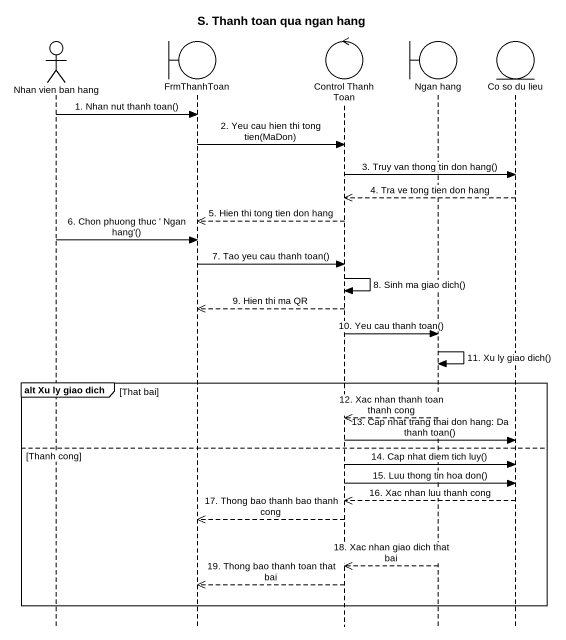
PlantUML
@startuml
title S. Thanh toan qua ngan hang
hide footbox
actor "Nhan vien ban hang" as Nhan_vien_ban_hang
boundary FrmThanhToan
control "Control Thanh Toan" as Control_Thanh_Toan
boundary "Ngan hang" as Ngan_hang
entity "Co so du lieu" as Co_so_du_lieu

Nhan_vien_ban_hang -> FrmThanhToan : 1. Nhan nut thanh toan()
FrmThanhToan -> Control_Thanh_Toan : 2. Yeu cau hien thi tong tien(MaDon)
Control_Thanh_Toan -> Co_so_du_lieu : 3. Truy van thong tin don hang()
Co_so_du_lieu -->> Control_Thanh_Toan : 4. Tra ve tong tien don hang
Control_Thanh_Toan -->> FrmThanhToan : 5. Hien thi tong tien don hang
Nhan_vien_ban_hang -> FrmThanhToan : 6. Chon phuong thuc ' Ngan hang'()
FrmThanhToan -> Control_Thanh_Toan : 7. Tao yeu cau thanh toan()
Control_Thanh_Toan -> Control_Thanh_Toan : 8. Sinh ma giao dich()
Control_Thanh_Toan -->> FrmThanhToan : 9. Hien thi ma QR
Control_Thanh_Toan -> Ngan_hang : 10. Yeu cau thanh toan()
Ngan_hang -> Ngan_hang : 11. Xu ly giao dich()
group alt Xu ly giao dich [That bai]
  Ngan_hang -->> Control_Thanh_Toan : 12. Xac nhan thanh toan thanh cong
  Control_Thanh_Toan -> Co_so_du_lieu : 13. Cap nhat trang thai don hang: Da thanh toan()
else Thanh cong
  Control_Thanh_Toan -> Co_so_du_lieu : 14. Cap nhat diem tich luy()
  Control_Thanh_Toan -> Co_so_du_lieu : 15. Luu thong tin hoa don()
  Co_so_du_lieu -->> Control_Thanh_Toan : 16. Xac nhan luu thanh cong
  Control_Thanh_Toan -->> FrmThanhToan : 17. Thong bao thanh bao thanh cong
  Ngan_hang -->> Control_Thanh_Toan : 18. Xac nhan giao dich that bai
  Control_Thanh_Toan -->> FrmThanhToan : 19. Thong bao thanh toan that bai
end
@enduml
